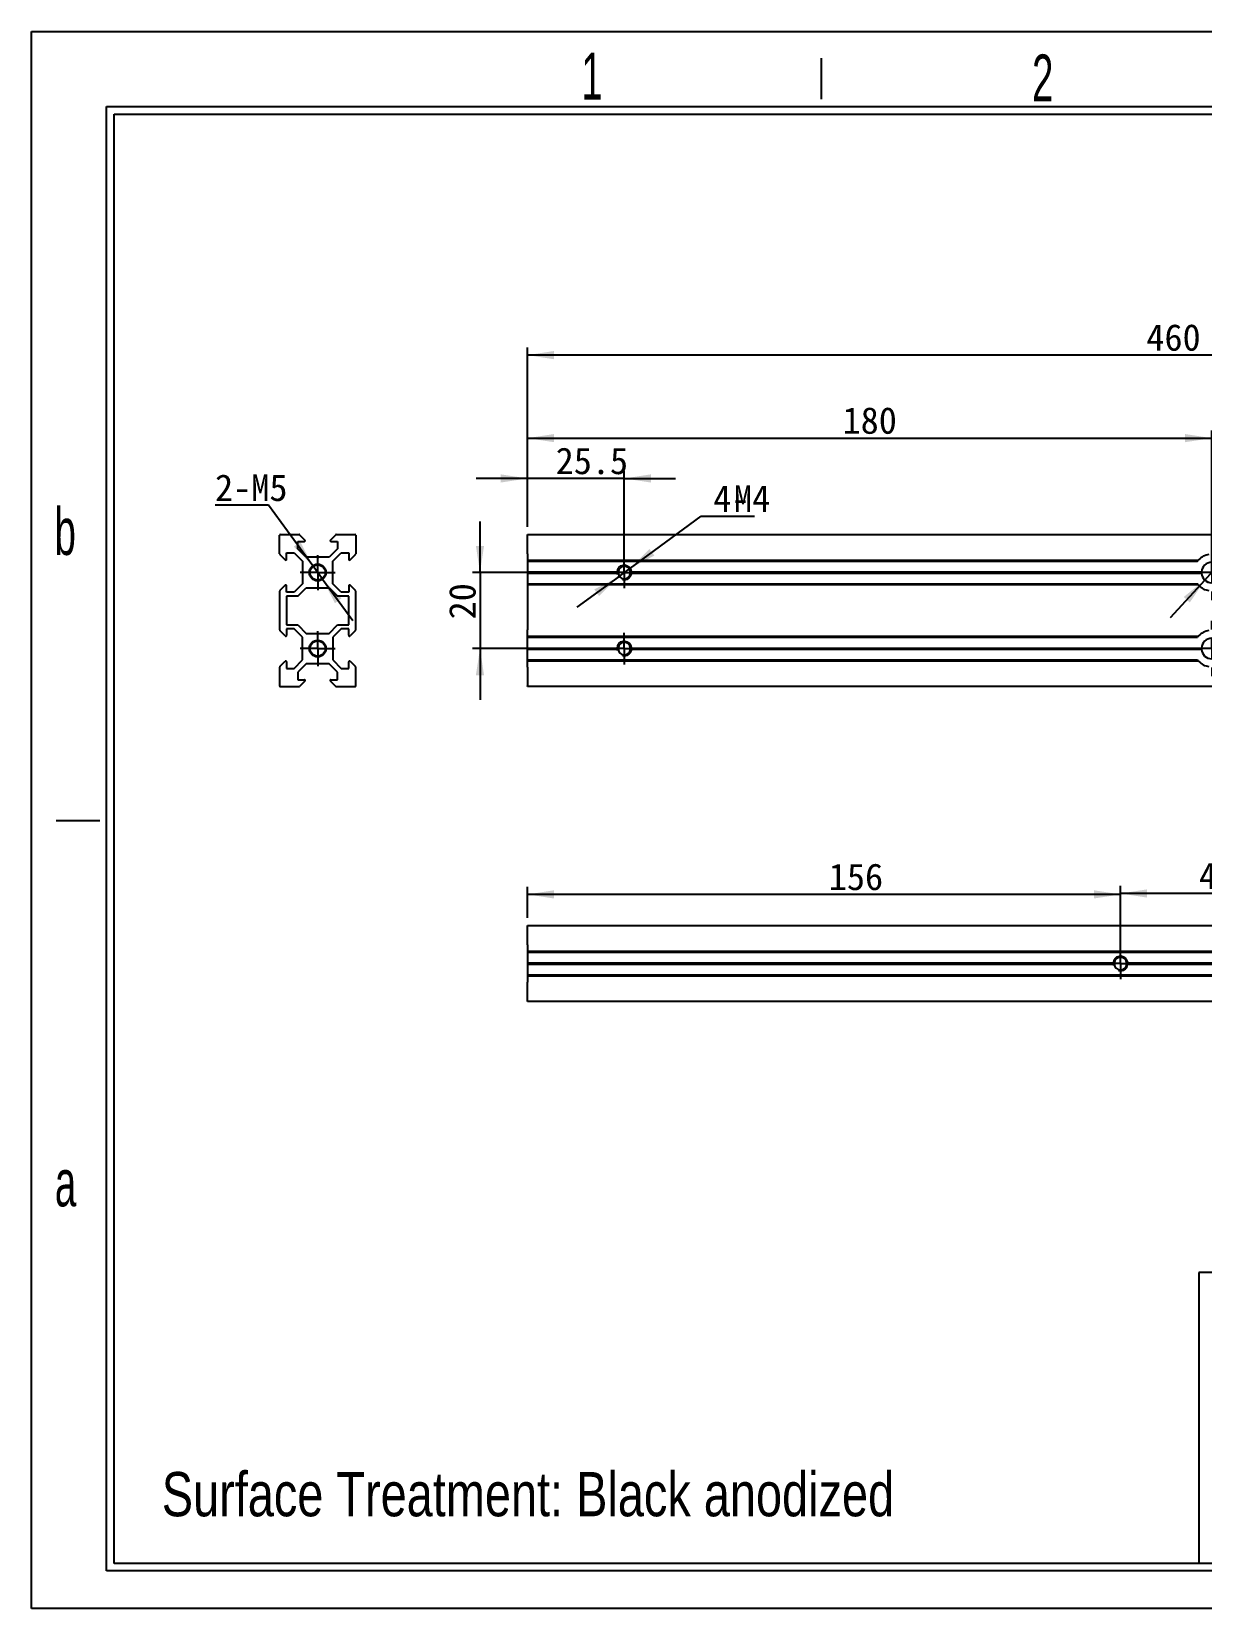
# Model space of a CAD drawing. Header units: millimetres. Extents: x 2 to 295, y 1 to 209.
# Drawn here: x 1.8 to 155.7, y 1.3 to 208.7 of the extents above; entities that cross this region are included whole.
import ezdxf

# ---------------------------------------------------------------- set-up
doc = ezdxf.new("R2010")
doc.units = ezdxf.units.MM
doc.linetypes.add('CENTER', pattern=[10.16, 6.35, -1.27, 1.27, -1.27])
doc.layers.add('DIM', color=5, linetype='Continuous')
doc.layers.add('SLD-0', color=179, linetype='Continuous')
doc.layers.add('中心线', color=1, linetype='CENTER', lineweight=25)
doc.styles.add('SLDTEXTSTYLE0', font='arial.ttf', dxfattribs={"width": 0.7584})
doc.styles.add('SLDTEXTSTYLE11', font='', dxfattribs={"width": 0.67})
doc.styles.add('SLDTEXTSTYLE12', font='')
doc.styles.add('SLDTEXTSTYLE3', font='GOTHIC.TTF', dxfattribs={"width": 0.61171})
doc.styles.get('SLDTEXTSTYLE11').set_extended_font_data('宋体')
doc.styles.get('SLDTEXTSTYLE12').set_extended_font_data('宋体')
doc.dimstyles.new('SLDDIMSTYLE0', dxfattribs={"dimtxt": 3.5, "dimasz": 3.5, "dimexe": 0, "dimexo": 0.0625, "dimgap": 0.875, "dimtad": 2, "dimlfac": 2, "dimrnd": 1e-09, "dimzin": 12, "dimdsep": 46, "dimtxsty": 'SLDTEXTSTYLE11', "dimsah": 1, "dimcen": 0.09, "dimadec": 0, "dimazin": 3, "dimtfac": 1, "dimtofl": 0, "dimtmove": 0, "dimatfit": 3, "dimfxl": 0, "dimfrac": 2, "dimtolj": 1, "dimtzin": 12, "dimarcsym": 0})
doc.dimstyles.new('SLDDIMSTYLE1', dxfattribs={"dimtxt": 3.5, "dimasz": 3.5, "dimexe": 0, "dimexo": 0.0625, "dimgap": 0.875, "dimtad": 2, "dimlfac": 2, "dimrnd": 1e-09, "dimzin": 12, "dimdsep": 46, "dimtxsty": 'SLDTEXTSTYLE11', "dimsah": 1, "dimcen": 0.09, "dimadec": 0, "dimazin": 3, "dimtfac": 1, "dimtmove": 0, "dimatfit": 0, "dimfxl": 0, "dimfrac": 2, "dimtolj": 1, "dimtzin": 12, "dimarcsym": 0})
doc.dimstyles.new('SLDDIMSTYLE2', dxfattribs={"dimtxt": 3.5, "dimasz": 3.5, "dimexe": 0, "dimexo": 0.0625, "dimgap": 0.875, "dimtad": 0, "dimtih": 1, "dimtoh": 1, "dimlfac": 2, "dimrnd": 1e-09, "dimzin": 12, "dimdsep": 46, "dimtxsty": 'SLDTEXTSTYLE11', "dimsah": 1, "dimcen": 0, "dimadec": 0, "dimazin": 3, "dimtfac": 1, "dimtmove": 0, "dimatfit": 3, "dimfxl": 0, "dimfrac": 2, "dimtolj": 1, "dimtzin": 12, "dimarcsym": 0})
doc.dimstyles.new('SLDDIMSTYLE3', dxfattribs={"dimtxt": 3.5, "dimasz": 3.5, "dimexe": 0, "dimexo": 0.0625, "dimgap": 0.875, "dimtad": 0, "dimtih": 1, "dimtoh": 1, "dimlfac": 2, "dimrnd": 1e-09, "dimzin": 12, "dimdsep": 46, "dimtxsty": 'SLDTEXTSTYLE11', "dimsah": 1, "dimcen": 0, "dimadec": 0, "dimazin": 3, "dimtfac": 1, "dimtmove": 0, "dimatfit": 3, "dimfxl": 0, "dimfrac": 2, "dimtolj": 1, "dimtzin": 12, "dimarcsym": 0})
doc.dimstyles.new('SLDDIMSTYLE4', dxfattribs={"dimtxt": 3.5, "dimasz": 3.5, "dimexe": 0, "dimexo": 0.0625, "dimgap": 0.875, "dimtad": 0, "dimtih": 1, "dimtoh": 1, "dimlfac": 2, "dimrnd": 1e-09, "dimzin": 12, "dimdsep": 46, "dimtxsty": 'SLDTEXTSTYLE11', "dimsah": 1, "dimcen": 0, "dimadec": 0, "dimazin": 3, "dimtfac": 1, "dimtmove": 0, "dimatfit": 3, "dimfxl": 0, "dimfrac": 2, "dimtolj": 1, "dimtzin": 12, "dimarcsym": 0})

# ---------------------------------------------------------------- blocks, each defined once
blk = doc.blocks.new('_D')
at = {"layer": 'DIM'}
for p, q in [((67.02, 143.53), (67.02, 167.12)), ((232.76, 166.12), (67.02, 166.12)), ((232.76, 143.53), (232.76, 167.12))]:
    blk.add_line(p, q, dxfattribs=at)
for points in [[(67.02, 166.12), (70.52, 165.58), (70.52, 166.66)], [(232.76, 166.12), (229.26, 166.66), (229.26, 165.58)]]:
    blk.add_solid(points, dxfattribs=at)
at = {"layer": 'DIM', "insert": (148.42, 170.2), "char_height": 3.5, "attachment_point": 1, "style": 'SLDTEXTSTYLE12'}
blk.add_mtext('460', dxfattribs=at)
blk = doc.blocks.new('_D_1')
at = {"layer": 'DIM'}
for p, q in [((67.02, 149.9), (60.29, 149.9)), ((67.02, 143.53), (67.02, 150.9)), ((79.77, 149.9), (67.02, 149.9)), ((79.77, 138.53), (79.77, 150.9)), ((79.77, 149.9), (86.5, 149.9))]:
    blk.add_line(p, q, dxfattribs=at)
for points in [[(67.02, 149.9), (63.52, 150.44), (63.52, 149.36)], [(79.77, 149.9), (83.27, 149.36), (83.27, 150.44)]]:
    blk.add_solid(points, dxfattribs=at)
at = {"layer": 'DIM', "insert": (70.74, 153.97), "char_height": 3.5, "attachment_point": 1, "style": 'SLDTEXTSTYLE12'}
blk.add_mtext('25.5', dxfattribs=at)
blk = doc.blocks.new('_D_2')
at = {"layer": 'DIM'}
for p, q in [((67.02, 143.53), (67.02, 156.2)), ((157.02, 138.53), (157.02, 156.2)), ((67.02, 155.2), (157.02, 155.2))]:
    blk.add_line(p, q, dxfattribs=at)
for points in [[(67.02, 155.2), (70.52, 154.67), (70.52, 155.74)], [(157.02, 155.2), (153.52, 155.74), (153.52, 154.67)]]:
    blk.add_solid(points, dxfattribs=at)
at = {"layer": 'DIM', "insert": (108.47, 159.28), "char_height": 3.5, "attachment_point": 1, "style": 'SLDTEXTSTYLE12'}
blk.add_mtext('180', dxfattribs=at)
blk = doc.blocks.new('_D_3')
at = {"layer": 'DIM'}
for p, q in [((60.79, 137.53), (60.79, 144.26)), ((78.77, 137.53), (59.79, 137.53)), ((60.79, 137.53), (60.79, 127.53)), ((78.77, 127.53), (59.79, 127.53)), ((60.79, 127.53), (60.79, 120.8))]:
    blk.add_line(p, q, dxfattribs=at)
for points in [[(60.79, 137.53), (61.32, 141.03), (60.25, 141.03)], [(60.79, 127.53), (60.25, 124.03), (61.32, 124.03)]]:
    blk.add_solid(points, dxfattribs=at)
at = {"layer": 'DIM', "insert": (56.71, 131.37), "char_height": 3.5, "attachment_point": 1, "rotation": 90, "style": 'SLDTEXTSTYLE12'}
blk.add_mtext('20', dxfattribs=at)
blk = doc.blocks.new('SW_SYMBOL_HOLE_SPOT')
at = {"layer": 'DIM', "color": 0}
for p, q in [((0, 875), (0, 75)), ((1600, 75), (1600, 875)), ((0, 75), (1600, 75))]:
    blk.add_line(p, q, dxfattribs=at)
blk = doc.blocks.new('SW_SYMBOL_HOLE_DEPTH')
at = {"layer": 'DIM', "color": 0}
for p, q in [((0, 875), (800, 875)), ((100, 555), (400, 75)), ((400, 875), (400, 75)), ((700, 555), (400, 75))]:
    blk.add_line(p, q, dxfattribs=at)
blk = doc.blocks.new('_D_6')
at = {"layer": 'DIM'}
for p, q in [((157.93, 138.53), (170.61, 152.37)), ((170.61, 152.37), (202.77, 152.37)), ((156.11, 136.53), (157.93, 138.53)), ((156.11, 136.53), (151.56, 131.57))]:
    blk.add_line(p, q, dxfattribs=at)
blk.add_arc((157.02, 137.53), 1.35, 213.5264, 264.0545, dxfattribs=at)
for points in [[(157.93, 138.53), (160.69, 140.74), (159.89, 141.47)], [(156.11, 136.53), (153.34, 134.32), (154.14, 133.59)]]:
    blk.add_solid(points, dxfattribs=at)
at = {"layer": 'DIM', "xscale": 0.004072727272727273, "yscale": 0.004072727272727273, "zscale": 0.004072727272727273}
for name, p in [('SW_SYMBOL_HOLE_SPOT', (182.87, 152.66)), ('SW_SYMBOL_HOLE_DEPTH', (197.75, 152.66))]:
    blk.add_blockref(name, p, dxfattribs=at)
at = {"layer": 'DIM', "char_height": 3.5, "attachment_point": 1, "style": 'SLDTEXTSTYLE12'}
for s, insert in [('2-', (172.19, 156.45)), ('%%c', (174.92, 156.45)), ('5.4', (178.79, 156.45)), ('%%c', (189.79, 156.45)), ('9.6', (193.66, 156.45)), ('6', (201.41, 156.45))]:
    blk.add_mtext(s, dxfattribs=dict(at, insert=insert))
blk = doc.blocks.new('_D_7')
at = {"layer": 'DIM'}
for p, q in [((80.57, 138.12), (89.88, 144.92)), ((89.88, 144.92), (96.91, 144.92)), ((78.96, 136.94), (73.53, 132.97)), ((78.96, 136.94), (80.57, 138.12))]:
    blk.add_line(p, q, dxfattribs=at)
for points in [[(80.57, 138.12), (83.72, 139.75), (83.08, 140.62)], [(78.96, 136.94), (75.82, 135.31), (76.45, 134.44)]]:
    blk.add_solid(points, dxfattribs=at)
at = {"layer": 'DIM', "char_height": 3.5, "attachment_point": 1, "style": 'SLDTEXTSTYLE12'}
for s, insert in [('4-', (91.46, 149)), ('M4', (94.19, 149))]:
    blk.add_mtext(s, dxfattribs=dict(at, insert=insert))
blk = doc.blocks.new('SW_CENTERMARKSYMBOL_0')
at = {"layer": '中心线', "color": 0}
for p, q in [((0, 2.5), (0, 3.65)), ((-2.5, 0), (-3.65, 0)), ((0, 0), (-1.25, 0)), ((0, 0), (0, 1.25)), ((0, 0), (0, -1.25)), ((0, 0), (1.25, 0)), ((2.5, 0), (3.65, 0)), ((0, -2.5), (0, -3.65))]:
    blk.add_line(p, q, dxfattribs=at)
blk = doc.blocks.new('SW_CENTERMARKSYMBOL_1')
at = {"layer": '中心线', "color": 0}
for p, q in [((0, 2.5), (0, 3.65)), ((-2.5, 0), (-3.65, 0)), ((0, 0), (-1.25, 0)), ((0, 0), (0, 1.25)), ((0, 0), (0, -1.25)), ((0, 0), (1.25, 0)), ((2.5, 0), (3.65, 0)), ((0, -2.5), (0, -3.65))]:
    blk.add_line(p, q, dxfattribs=at)
blk = doc.blocks.new('SW_CENTERMARKSYMBOL_4')
at = {"layer": '中心线', "color": 0}
for p, q in [((0, 1.25), (0, 2.08)), ((-1.25, 0), (-2.07, 0)), ((0, 0), (-1.25, 0)), ((0, 0), (0, 1.25)), ((0, 0), (0, -1.25)), ((0, 0), (1.25, 0)), ((1.25, 0), (2.08, 0)), ((0, -1.25), (0, -2.07))]:
    blk.add_line(p, q, dxfattribs=at)
blk = doc.blocks.new('SW_CENTERMARKSYMBOL_5')
at = {"layer": '中心线', "color": 0}
for p, q in [((0, 1.25), (0, 2.07)), ((-1.25, 0), (-2.08, 0)), ((0, 0), (-1.25, 0)), ((0, 0), (0, 1.25)), ((0, 0), (0, -1.25)), ((0, 0), (1.25, 0)), ((1.25, 0), (2.07, 0)), ((0, -1.25), (0, -2.08))]:
    blk.add_line(p, q, dxfattribs=at)
blk = doc.blocks.new('_D_8')
at = {"layer": 'DIM'}
for p, q in [((32.98, 146.37), (25.95, 146.37)), ((38.79, 138.42), (32.98, 146.37)), ((40.09, 136.64), (38.79, 138.42)), ((40.09, 136.64), (44.06, 131.21))]:
    blk.add_line(p, q, dxfattribs=at)
for points in [[(38.79, 138.42), (37.16, 141.56), (36.29, 140.93)], [(40.09, 136.64), (41.72, 133.5), (42.59, 134.14)]]:
    blk.add_solid(points, dxfattribs=at)
at = {"layer": 'DIM', "insert": (25.95, 150.44), "char_height": 3.5, "attachment_point": 1, "style": 'SLDTEXTSTYLE12'}
blk.add_mtext('2-M5', dxfattribs=at)
blk = doc.blocks.new('SW_CENTERMARKSYMBOL_6')
at = {"layer": '中心线', "color": 0}
for p, q in [((0, 1.25), (0, 2.3)), ((-1.25, 0), (-2.3, 0)), ((0, 0), (-1.25, 0)), ((0, 0), (0, 1.25)), ((0, 0), (0, -1.25)), ((0, 0), (1.25, 0)), ((1.25, 0), (2.3, 0)), ((0, -1.25), (0, -2.3))]:
    blk.add_line(p, q, dxfattribs=at)
blk = doc.blocks.new('SW_CENTERMARKSYMBOL_7')
at = {"layer": '中心线', "color": 0}
for p, q in [((0, 1.25), (0, 2.3)), ((-1.25, 0), (-2.3, 0)), ((0, 0), (-1.25, 0)), ((0, 0), (0, 1.25)), ((0, 0), (0, -1.25)), ((0, 0), (1.25, 0)), ((1.25, 0), (2.3, 0)), ((0, -1.25), (0, -2.3))]:
    blk.add_line(p, q, dxfattribs=at)
blk = doc.blocks.new('_D_12')
at = {"layer": 'DIM'}
for p, q in [((145.02, 87.11), (145.02, 96.32)), ((169.02, 87.11), (169.02, 96.32)), ((169.02, 95.32), (145.02, 95.32))]:
    blk.add_line(p, q, dxfattribs=at)
for points in [[(145.02, 95.32), (148.52, 94.78), (148.52, 95.86)], [(169.02, 95.32), (165.52, 95.86), (165.52, 94.78)]]:
    blk.add_solid(points, dxfattribs=at)
at = {"layer": 'DIM', "insert": (155.34, 99.39), "char_height": 3.5, "attachment_point": 1, "style": 'SLDTEXTSTYLE12'}
blk.add_mtext('48', dxfattribs=at)
blk = doc.blocks.new('_D_14')
at = {"layer": 'DIM'}
for p, q in [((67.02, 92.11), (67.02, 96.2)), ((145.02, 87.11), (145.02, 96.2)), ((145.02, 95.2), (67.02, 95.2))]:
    blk.add_line(p, q, dxfattribs=at)
for points in [[(67.02, 95.2), (70.52, 94.66), (70.52, 95.74)], [(145.02, 95.2), (141.52, 95.74), (141.52, 94.66)]]:
    blk.add_solid(points, dxfattribs=at)
at = {"layer": 'DIM', "insert": (106.66, 99.27), "char_height": 3.5, "attachment_point": 1, "style": 'SLDTEXTSTYLE12'}
blk.add_mtext('156', dxfattribs=at)
blk = doc.blocks.new('SW_CENTERMARKSYMBOL_11')
at = {"layer": '中心线', "color": 0}
for p, q in [((0, 1.25), (0, 2.07)), ((-1.25, 0), (-2.07, 0)), ((0, 0), (-1.25, 0)), ((0, 0), (0, 1.25)), ((0, 0), (0, -1.25)), ((0, 0), (1.25, 0)), ((1.25, 0), (2.07, 0)), ((0, -1.25), (0, -2.07))]:
    blk.add_line(p, q, dxfattribs=at)

msp = doc.modelspace()

# ---------------------------------------------------------------- linework, layer by layer
at = {"color": 7, "linetype": 'Continuous', "lineweight": 25}
for p, q in [((34.4416, 139.9718), (34.4416, 142.4303)), ((34.5416, 142.5303), (37.0002, 142.5303)), ((36.8366, 141.6303), (37.7002, 141.6303)), ((36.8366, 140.6303), (36.8366, 141.6303)), ((37.7709, 141.8011), (37.0709, 142.5011)), ((41.8123, 142.5011), (41.1123, 141.8011)), ((41.183, 141.6303), (42.0466, 141.6303)), ((41.883, 142.5303), (44.3416, 142.5303)), ((42.0466, 141.6303), (42.0466, 140.6303)), ((44.4416, 142.4303), (44.4416, 139.9718)), ((67.0166, 142.5303), (196.1965, 142.5303)), ((67.0166, 142.4303), (67.0166, 142.5303)), ((67.0166, 139.9718), (67.0166, 142.4303)), ((34.4709, 139.9011), (35.1709, 139.2011)), ((35.3416, 140.1354), (36.3416, 140.1354)), ((35.3416, 139.2718), (35.3416, 140.1354)), ((36.3416, 140.1354), (37.4416, 139.0354)), ((37.9366, 139.5303), (36.8366, 140.6303)), ((37.4416, 139.0354), (37.4416, 137.6011)), ((39.3709, 139.5303), (37.9366, 139.5303)), ((39.4416, 139.4596), (39.3709, 139.5303)), ((39.5123, 139.5303), (39.4416, 139.4596)), ((40.9466, 139.5303), (39.5123, 139.5303)), ((42.0466, 140.6303), (40.9466, 139.5303)), ((41.4416, 139.0354), (42.5416, 140.1354)), ((41.4416, 137.6011), (41.4416, 139.0354)), ((42.5416, 140.1354), (43.5416, 140.1354)), ((43.5416, 140.1354), (43.5416, 139.2718)), ((43.7123, 139.2011), (44.4123, 139.9011)), ((67.0166, 139.9718), (67.0166, 139.9011)), ((67.0166, 139.9011), (67.0166, 139.2011)), ((67.0166, 139.2011), (67.0166, 139.1718)), ((67.0166, 139.1718), (155.2665, 139.1718)), ((67.0166, 139.1718), (67.0166, 139.0354)), ((67.0166, 139.0354), (155.1472, 139.0354)), ((67.0166, 139.0354), (67.0166, 137.6011)), ((155.1472, 139.0354), (155.2657, 139.1718)), ((37.4416, 137.6011), (37.5123, 137.5303)), ((37.5123, 137.5303), (37.4416, 137.4596)), ((37.4416, 137.4596), (37.4416, 136.0253)), ((41.3709, 137.5303), (41.4416, 137.6011)), ((41.4416, 137.4596), (41.3709, 137.5303)), ((41.4416, 136.0253), (41.4416, 137.4596)), ((67.0166, 137.6011), (78.9447, 137.6011)), ((67.0166, 137.6011), (67.0166, 137.5303)), ((67.0166, 137.5303), (78.9416, 137.5303)), ((67.0166, 137.5303), (67.0166, 137.4596)), ((67.0166, 137.4596), (78.9447, 137.4596)), ((67.0166, 137.4596), (67.0166, 136.0253)), ((80.5886, 137.6011), (155.6685, 137.6011)), ((80.5886, 137.4596), (155.6685, 137.4596)), ((80.5916, 137.5303), (155.6666, 137.5303)), ((34.4416, 135.0889), (34.4416, 129.9718)), ((35.1709, 135.8596), (34.4709, 135.1596)), ((35.3416, 134.9253), (35.3416, 135.7889)), ((36.3416, 134.9253), (35.3416, 134.9253)), ((37.4416, 136.0253), (36.3416, 134.9253)), ((36.8366, 134.4303), (37.9366, 135.5303)), ((37.9366, 135.5303), (39.3709, 135.5303)), ((39.3709, 135.5303), (39.4416, 135.6011)), ((39.4416, 135.6011), (39.5123, 135.5303)), ((39.5123, 135.5303), (40.9466, 135.5303)), ((40.9466, 135.5303), (42.0466, 134.4303)), ((42.5416, 134.9253), (41.4416, 136.0253)), ((43.5416, 134.9253), (42.5416, 134.9253)), ((43.5416, 135.7889), (43.5416, 134.9253)), ((44.4123, 135.1596), (43.7123, 135.8596)), ((44.4416, 129.9718), (44.4416, 135.0889)), ((67.0166, 136.0253), (155.1472, 136.0253)), ((67.0166, 136.0253), (67.0166, 135.8889)), ((155.2657, 135.8889), (67.0166, 135.8889)), ((67.0166, 135.8889), (67.0166, 135.8596)), ((67.0166, 135.8596), (67.0166, 135.1596)), ((67.0166, 135.1596), (67.0166, 135.0889)), ((67.0166, 135.0889), (67.0166, 129.9718)), ((155.2657, 135.8889), (155.1472, 136.0253)), ((36.8366, 134.4303), (35.3416, 134.4303)), ((35.3416, 134.4303), (35.3416, 130.6303)), ((43.5416, 134.4303), (42.0466, 134.4303)), ((43.5416, 130.6303), (43.5416, 134.4303)), ((35.1709, 129.2011), (34.4709, 129.9011)), ((35.3416, 130.6303), (36.8366, 130.6303)), ((36.3416, 130.1354), (35.3416, 130.1354)), ((35.3416, 130.1354), (35.3416, 129.2718)), ((37.4416, 129.0354), (36.3416, 130.1354)), ((36.8366, 130.6303), (37.9366, 129.5303)), ((37.4416, 127.6011), (37.4416, 129.0354)), ((37.9366, 129.5303), (39.3709, 129.5303)), ((39.3709, 129.5303), (39.4416, 129.4596)), ((39.4416, 129.4596), (39.5123, 129.5303)), ((39.5123, 129.5303), (40.9466, 129.5303)), ((40.9466, 129.5303), (42.0466, 130.6303)), ((42.5416, 130.1354), (41.4416, 129.0354)), ((41.4416, 129.0354), (41.4416, 127.6011)), ((42.0466, 130.6303), (43.5416, 130.6303)), ((43.5416, 130.1354), (42.5416, 130.1354)), ((43.5416, 129.2718), (43.5416, 130.1354)), ((44.4123, 129.9011), (43.7123, 129.2011)), ((67.0166, 129.9011), (67.0166, 129.9718)), ((67.0166, 129.2011), (67.0166, 129.9011)), ((67.0166, 129.1718), (67.0166, 129.2011)), ((67.0166, 129.1718), (155.2665, 129.1718)), ((67.0166, 129.0354), (67.0166, 129.1718)), ((67.0166, 129.0354), (155.1472, 129.0354)), ((67.0166, 127.6011), (67.0166, 129.0354)), ((155.2657, 129.1718), (155.1472, 129.0354)), ((37.5123, 127.5303), (37.4416, 127.6011)), ((37.4416, 127.4596), (37.5123, 127.5303)), ((37.4416, 126.0253), (37.4416, 127.4596)), ((41.4416, 127.6011), (41.3709, 127.5303)), ((41.3709, 127.5303), (41.4416, 127.4596)), ((41.4416, 127.4596), (41.4416, 126.0253)), ((67.0166, 127.6011), (78.9447, 127.6011)), ((67.0166, 127.5303), (67.0166, 127.6011)), ((67.0166, 127.5303), (78.9416, 127.5303)), ((67.0166, 127.4596), (67.0166, 127.5303)), ((67.0166, 127.4596), (78.9447, 127.4596)), ((67.0166, 126.0253), (67.0166, 127.4596)), ((80.5886, 127.6011), (155.6685, 127.6011)), ((80.5886, 127.4596), (155.6685, 127.4596)), ((80.5916, 127.5303), (155.6666, 127.5303)), ((34.4416, 125.0889), (34.4416, 122.6303)), ((34.4709, 125.1596), (35.1709, 125.8596)), ((35.3416, 125.7889), (35.3416, 124.9253)), ((35.3416, 124.9253), (36.3416, 124.9253)), ((36.3416, 124.9253), (37.4416, 126.0253)), ((37.9366, 125.5303), (36.8366, 124.4303)), ((36.8366, 124.4303), (36.8366, 123.4303)), ((39.3709, 125.5303), (37.9366, 125.5303)), ((39.4416, 125.6011), (39.3709, 125.5303)), ((39.5123, 125.5303), (39.4416, 125.6011)), ((40.9466, 125.5303), (39.5123, 125.5303)), ((42.0466, 124.4303), (40.9466, 125.5303)), ((41.4416, 126.0253), (42.5416, 124.9253)), ((42.0466, 123.4303), (42.0466, 124.4303)), ((42.5416, 124.9253), (43.5416, 124.9253)), ((43.5416, 124.9253), (43.5416, 125.7889)), ((43.7123, 125.8596), (44.4123, 125.1596)), ((44.4416, 122.6303), (44.4416, 125.0889)), ((67.0166, 126.0253), (155.1472, 126.0253)), ((67.0166, 125.8889), (67.0166, 126.0253)), ((155.2657, 125.8889), (67.0166, 125.8889)), ((67.0166, 125.8596), (67.0166, 125.8889)), ((67.0166, 125.1596), (67.0166, 125.8596)), ((67.0166, 125.0889), (67.0166, 125.1596)), ((67.0166, 125.0889), (67.0166, 122.6303)), ((155.1472, 126.0253), (155.2657, 125.8889)), ((34.5416, 122.5303), (37.0002, 122.5303)), ((36.8366, 123.4303), (37.7002, 123.4303)), ((37.7709, 123.2596), (37.0709, 122.5596)), ((41.8123, 122.5596), (41.1123, 123.2596)), ((41.183, 123.4303), (42.0466, 123.4303)), ((41.883, 122.5303), (44.3416, 122.5303)), ((67.0166, 122.5303), (67.0166, 122.6303)), ((193.4281, 122.5303), (67.0166, 122.5303)), ((67.0166, 91.0074), (67.0166, 91.1074)), ((67.0166, 91.1074), (195.7248, 91.1074)), ((67.0166, 88.5488), (67.0166, 91.0074)), ((67.0166, 88.5488), (67.0166, 88.4781)), ((67.0166, 88.4781), (67.0166, 87.7781)), ((67.0166, 87.7781), (67.0166, 87.7488)), ((67.0166, 87.7488), (193.2397, 87.7488)), ((67.0166, 87.7488), (67.0166, 87.6124)), ((67.0166, 87.6124), (193.3704, 87.6124)), ((67.0166, 87.6124), (67.0166, 86.1781)), ((67.0166, 86.1781), (144.1947, 86.1781)), ((67.0166, 86.1781), (67.0166, 86.1074)), ((67.0166, 86.1074), (144.1916, 86.1074)), ((67.0166, 86.1074), (67.0166, 86.0367)), ((67.0166, 86.0367), (144.1947, 86.0367)), ((67.0166, 86.0367), (67.0166, 84.6024)), ((145.8386, 86.1781), (168.1947, 86.1781)), ((145.8386, 86.0367), (168.1947, 86.0367)), ((145.8416, 86.1074), (168.1916, 86.1074)), ((67.0166, 84.6024), (196.2543, 84.6024)), ((67.0166, 84.6024), (67.0166, 84.466)), ((196.3849, 84.466), (67.0166, 84.466)), ((67.0166, 84.466), (67.0166, 84.4367)), ((67.0166, 84.4367), (67.0166, 83.7367)), ((67.0166, 83.7367), (67.0166, 83.666)), ((67.0166, 81.2074), (67.0166, 83.666)), ((67.0166, 81.1074), (67.0166, 81.2074)), ((193.8998, 81.1074), (67.0166, 81.1074))]:
    msp.add_line(p, q, dxfattribs=at)
for centre, radius in [((39.4416, 137.5303), 1.1), ((39.4416, 137.5303), 1.05), ((39.4416, 137.5303), 1), ((39.4416, 127.5303), 1.1), ((39.4416, 127.5303), 1.05), ((39.4416, 127.5303), 1)]:
    msp.add_circle(centre, radius, dxfattribs=at)
for centre, radius, start, end in [((34.5416, 142.4303), 0.1, 90, 180), ((37.0002, 142.4303), 0.1, 45, 90), ((37.7002, 141.7303), 0.1, 270, 45), ((41.183, 141.7303), 0.1, 135, 270), ((41.883, 142.4303), 0.1, 90, 135), ((44.3416, 142.4303), 0.1, 0, 90), ((34.5416, 139.9718), 0.1, 180, 225), ((35.2416, 139.2718), 0.1, 225, 0), ((43.6416, 139.2718), 0.1, 180, 315), ((44.3416, 139.9718), 0.1, 315, 0), ((157.0166, 137.5303), 2.4, 98.960474, 135.882663), ((79.7667, 137.5304), 0.825, 175.086106, 180.00271), ((79.7667, 137.5303), 0.8251, 179.997338, 184.913846), ((79.7666, 137.5303), 0.825, 4.916768, 175.083232), ((79.7666, 137.5303), 0.825, 184.916768, 355.083232), ((79.7711, 137.5305), 0.8205, 359.989772, 4.933464), ((79.7711, 137.5302), 0.8205, 355.066585, 0.010179), ((157.02, 137.5303), 1.3533, 177.001106, 179.996128), ((157.02, 137.5304), 1.3534, 180.003887, 182.998879), ((157.0166, 137.5303), 1.35, 3.002439, 176.997561), ((157.0166, 137.5303), 1.35, 183.002449, 356.997551), ((34.5416, 135.0889), 0.1, 135, 180), ((35.2416, 135.7889), 0.1, 0, 135), ((43.6416, 135.7889), 0.1, 45, 180), ((44.3416, 135.0889), 0.1, 0, 45), ((157.0166, 137.5304), 2.4, 224.117329, 261.03955), ((34.5416, 129.9718), 0.1, 180, 225), ((35.2416, 129.2718), 0.1, 225, 0), ((43.6416, 129.2718), 0.1, 180, 315), ((44.3416, 129.9718), 0.1, 315, 0), ((157.0166, 127.5303), 2.4, 98.96045, 135.882671), ((157.0166, 127.5303), 1.35, 3.002449, 176.997551), ((79.7667, 127.5304), 0.8251, 175.086154, 180.002662), ((79.7667, 127.5303), 0.825, 179.99729, 184.913894), ((79.7666, 127.5303), 0.825, 4.916768, 175.083232), ((79.7666, 127.5303), 0.825, 184.916768, 355.083232), ((79.7711, 127.5305), 0.8205, 359.989821, 4.933415), ((79.7711, 127.5302), 0.8205, 355.066536, 0.010228), ((157.02, 127.5303), 1.3534, 177.001121, 179.996113), ((157.02, 127.5304), 1.3533, 180.003872, 182.998894), ((157.0166, 127.5303), 1.35, 183.002439, 356.997561), ((34.5416, 125.0889), 0.1, 135, 180), ((35.2416, 125.7889), 0.1, 0, 135), ((43.6416, 125.7889), 0.1, 45, 180), ((44.3416, 125.0889), 0.1, 0, 45), ((157.0166, 127.5304), 2.4, 224.117337, 261.039526), ((34.5416, 122.6303), 0.1, 180, 270), ((37.0002, 122.6303), 0.1, 270, 315), ((37.7002, 123.3303), 0.1, 315, 90), ((41.183, 123.3303), 0.1, 90, 225), ((41.883, 122.6303), 0.1, 225, 270), ((44.3416, 122.6303), 0.1, 270, 0), ((145.0144, 86.1075), 0.8228, 175.07635, 180.006441), ((145.0144, 86.1073), 0.8228, 179.993559, 184.92365), ((145.0166, 86.1074), 0.825, 4.916769, 175.083231), ((145.0166, 86.1074), 0.825, 184.916769, 355.083231), ((145.0188, 86.1075), 0.8228, 359.993559, 4.92365), ((145.0188, 86.1073), 0.8228, 355.07635, 0.006441)]:
    msp.add_arc(centre, radius, start, end, dxfattribs=at)
at = {"color": 7, "linetype": 'Continuous', "lineweight": 18}
for centre, start, end in [((79.7666, 137.5303), 254.997417, 194.999358), ((79.7666, 127.5303), 254.997422, 194.99939), ((145.0166, 86.1074), 254.996174, 194.999121)]:
    msp.add_arc(centre, 1, start, end, dxfattribs=at)
at = {"color": 7, "linetype": 'Continuous', "lineweight": 25}
for points, knots in [([(155.2936, 139.2011), (155.2914, 139.1987), (155.2844, 139.1916), (155.2755, 139.1821), (155.2686, 139.175), (155.2665, 139.1727), (155.2665, 139.1726)], [0, 0, 0, 0, 0.24605947, 0.76295431, 0.9980358, 1, 1, 1, 1]), ([(155.2657, 135.8889), (155.2668, 135.8877), (155.271, 135.8833), (155.2803, 135.8735), (155.2885, 135.8649), (155.2936, 135.8596)], [0, 0, 0, 0, 0.121680658, 0.452845401, 1, 1, 1, 1]), ([(155.2936, 129.2011), (155.2914, 129.1987), (155.2844, 129.1916), (155.2755, 129.1821), (155.2686, 129.175), (155.2665, 129.1727), (155.2665, 129.1726)], [0, 0, 0, 0, 0.24605626, 0.7629576, 0.99803579, 1, 1, 1, 1]), ([(155.2657, 125.8889), (155.2668, 125.8877), (155.271, 125.8833), (155.2803, 125.8735), (155.2885, 125.8649), (155.2936, 125.8596)], [0, 0, 0, 0, 0.12168485, 0.45284541, 1, 1, 1, 1])]:
    msp.add_open_spline(points, degree=3, knots=knots, dxfattribs=at)
at = {"layer": 'SLD-0'}
for p, q in [((1.812, 208.6737), (295.1066, 208.6737)), ((1.812, 1.2938), (1.812, 208.6737)), ((12.6748, 7.2189), (12.6748, 197.811)), ((12.6748, 197.811), (289.1814, 197.811)), ((289.1814, 7.2189), (12.6748, 7.2189)), ((295.1066, 1.2938), (1.812, 1.2938))]:
    msp.add_line(p, q, dxfattribs=at)
at = {"layer": 'SLD-0', "color": 6, "linetype": 'Continuous'}
for p, q in [((105.701, 199.786), (105.701, 205.1695)), ((11.6873, 6.2314), (11.6873, 198.7985)), ((11.6873, 198.7985), (290.1689, 198.7985)), ((10.8046, 104.8527), (5.0681, 104.8527)), ((290.1689, 6.2314), (11.6873, 6.2314))]:
    msp.add_line(p, q, dxfattribs=at)
at = {"layer": 'SLD-0', "color": 179, "linetype": 'Continuous'}
for p, q in [((289.1814, 45.4622), (155.3299, 45.4622)), ((155.3299, 45.4622), (155.3299, 7.2189))]:
    msp.add_line(p, q, dxfattribs=at)

# ---------------------------------------------------------------- block references
at = {"layer": '中心线'}
for name, p in [('SW_CENTERMARKSYMBOL_0', (157.0166, 137.5303)), ('SW_CENTERMARKSYMBOL_7', (39.4416, 137.5303)), ('SW_CENTERMARKSYMBOL_4', (79.7666, 137.5303)), ('SW_CENTERMARKSYMBOL_1', (157.0166, 127.5303)), ('SW_CENTERMARKSYMBOL_6', (39.4416, 127.5303)), ('SW_CENTERMARKSYMBOL_5', (79.7666, 127.5303)), ('SW_CENTERMARKSYMBOL_11', (145.0166, 86.1074))]:
    msp.add_blockref(name, p, dxfattribs=at)

# ---------------------------------------------------------------- texts
at = {"layer": 'SLD-0', "char_height": 6.172, "attachment_point": 1, "style": 'SLDTEXTSTYLE3'}
for s, insert in [('1', (74.111, 205.8988)), ('2', (133.3881, 205.6552)), ('b', (4.8346, 146.0194)), ('a', (4.8798, 60.3511))]:
    msp.add_mtext(s, dxfattribs=dict(at, insert=insert))
at = {"layer": 'SLD-0', "color": 5, "insert": (18.9407, 19.2372), "char_height": 5.820833, "attachment_point": 1, "style": 'SLDTEXTSTYLE0'}
msp.add_mtext('Surface Treatment: Black anodized', dxfattribs=at)

# ---------------------------------------------------------------- dimensions: what is measured, and where the dimension line sits
at = {"layer": 'DIM'}
dim = msp.add_linear_dim(base=(67.0166, 166.1224), p1=(232.7586, 142.5303), p2=(67.0166, 142.5303), angle=0, text='460', dimstyle='SLDDIMSTYLE0', dxfattribs=at)
dim.commit()
dim.dimension.update_dxf_attribs({"geometry": '_D', "text_midpoint": (150.4625, 166.1224), "dimtype": 160})
for base, p1, p2, angle, dimstyle, picture, middle in [((157.0166, 155.2041), (67.0166, 142.5303), (157.0166, 137.5303), 0, 'SLDDIMSTYLE0', '_D_2', (110.5144, 155.2041)), ((67.0166, 149.8988), (79.7666, 137.5303), (67.0166, 142.5303), 0, 'SLDDIMSTYLE1', '_D_1', (73.4666, 149.8988)), ((60.7858, 127.5303), (79.7666, 137.5303), (79.7666, 127.5303), 90, 'SLDDIMSTYLE1', '_D_3', (60.7858, 132.7336))]:
    dim = msp.add_linear_dim(base=base, p1=p1, p2=p2, angle=angle, dimstyle=dimstyle, dxfattribs=at)
    dim.commit()
    dim.dimension.update_dxf_attribs({"geometry": picture, "text_midpoint": middle, "dimtype": 160})
for p1, p2, text, dimstyle, picture, middle in [((157.9282, 138.5261), (156.105, 136.5346), '2-<>{\\fGDT;v}%%c9.6{\\fGDT;x}6', 'SLDDIMSTYLE2', '_D_6', (187.4842, 154.9108)), ((80.5738, 138.1207), (78.9595, 136.94), '4-<>', 'SLDDIMSTYLE3', '_D_7', (94.1855, 146.9611))]:
    dim = msp.add_diameter_dim_2p(p1=p1, p2=p2, text=text, dimstyle=dimstyle, dxfattribs=at)
    dim.commit()
    dim.dimension.update_dxf_attribs({"geometry": picture, "text_midpoint": middle, "dimtype": 163})
dim = msp.add_diameter_dim_2p(p1=(38.7922, 138.4182), p2=(40.091, 136.6425), text='2-M5', dimstyle='SLDDIMSTYLE4', override={"dimpost": '<>'}, dxfattribs=at)
dim.commit()
dim.dimension.update_dxf_attribs({"geometry": '_D_8', "text_midpoint": (28.6698, 148.4022), "dimtype": 163})
for base, p1, p2, picture, middle in [((67.0166, 95.1989), (145.0166, 86.1074), (67.0166, 91.1074), '_D_14', (108.7037, 95.1989)), ((145.0166, 95.318), (169.0166, 86.1074), (145.0166, 86.1074), '_D_12', (156.7022, 95.318))]:
    dim = msp.add_linear_dim(base=base, p1=p1, p2=p2, dimstyle='SLDDIMSTYLE0', dxfattribs=at)
    dim.commit()
    dim.dimension.update_dxf_attribs({"geometry": picture, "text_midpoint": middle, "dimtype": 160})

doc.saveas('drawing.dxf')
